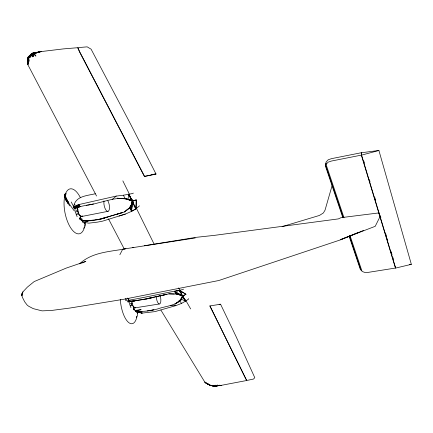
<?xml version="1.0" encoding="UTF-8"?>
<svg xmlns="http://www.w3.org/2000/svg" width="433" height="433" viewBox="0 0 433 433"><rect width="100%" height="100%" fill="white"/><g stroke="black" fill="none" stroke-linecap="round" stroke-linejoin="round"><path stroke-width="0.65" d="M36.886 52.729L34.949 52.631L31.798 53.546L29.568 56.149L31.463 53.746L36.957 52.263L31.457 53.925L28.15 57.075L28.123 59.954L28.399 56.82L31.457 53.925L39.354 51.868L32.221 53.865L32.194 56.902L32.832 53.73L39.354 51.868L31.798 53.546L28.15 57.075L27.615 64.246L96.543 196.003M325.389 164.594L325.362 165.893L342.779 217.469M325.621 163.106L325.578 165.081L343.331 217.712M344.019 217.804L326.049 164.426L326.103 162.045L328.187 159.782L331.505 158.651L361.301 152.735L361.69 154.024M80.711 218.984L80.424 219.84L79.818 218.362L81.864 220.402L86.66 220.954L100.239 219.141L107.14 217.182C99.027 219.683 90.362 221.82 81.864 220.402L82.021 219.082L80.105 218.919L81.864 220.402L82.844 222.183L88.835 223.157L97.344 222.151L102.632 221.133L125.391 214.064L131.502 211.38L136.043 208.776L136.271 199.851L132.06 201.047C121.408 195.337 109.089 200.338 98.215 202.844C90.427 205.253 81.653 205.274 74.281 208.625L73.583 207.347C74.752 196.117 86.443 195.84 95.33 193.746M74.14 206.26L75.066 207.964L79.732 206.806L79.802 206.498L78.774 204.587L74.14 206.26L74.866 208.121L78.709 206.914L78.774 204.587L116.277 196.073L123.421 195.218L133.12 193.427L133.223 193.075M129.023 298.867L128.514 298.618L128.136 300.691L128.747 301.649L129.705 301.628L129.732 300.697M38.293 52.036L31.457 53.925L28.156 57.264L27.598 63.938L28.021 63.505L28.096 61.129M80.289 217.003L80.706 216.7L80.565 216.202L79.737 218.595L80.424 219.84L80.478 218.616M188.723 298.586L188.669 298.986L185.578 301.146L181.454 303.446L175.814 305.644L154.884 311.636L142.051 313.097L135.935 311.338C143.339 311.803 150.857 310.862 157.98 308.832C166.256 305.774 178.602 305.887 182.856 296.594L182.298 295.512L180.934 295.284L181.887 295.117M39.354 51.868L31.75 53.941L29.466 57.416L28.156 57.264L27.615 64.246L28.069 64.441L28.405 57.389L31.463 53.746L35.836 52.463L31.798 53.546L30.359 55.787L32.28 53.329L34.283 52.761L36.875 52.831M133.921 306.791L133.516 309.081L134.111 309.996L133.829 307.306L134.051 308.193M130.279 208.95L131.508 204.89L129.716 207.829L131.502 211.38L136.043 208.776L136.271 199.851L132.417 201.264L130.279 208.95L132.655 200.495M21.802 295.761L21.921 293.639L21.802 295.761L21.996 295.452L21.65 295.236L22.922 291.847L27.403 287.095L34.18 281.569L66.244 268.087L85.831 261.397L81.626 263.145M132.292 199.797L132.06 201.047L130.506 200.36L132.563 200.82L131.502 211.38L132.633 200.49M181.454 303.446L179.911 300.811L179.993 300.112L182.856 296.594L182.715 295.371L182.114 297.336L182.564 296.275L185.979 294.272L179.322 290.256C162.483 293.45 145.732 297.233 128.834 300.253L129.705 301.628L130.149 301.557L129.343 301.049L134.317 300.919L146.987 298.884L168.848 293.85L174.272 294.067M82.844 222.183L83.039 220.538L82.275 221.149L82.422 220.467M182.856 296.594L185.578 301.146L182.65 295.88L179.376 294.619L176.036 294.137L174.461 291.42L179.322 290.256L185.979 294.272L182.65 295.88L181.947 297.725L182.661 295.55L181.33 299.165L179.911 300.811L174.905 304.112C177.985 302.196 181.313 299.853 182.564 296.275L181.806 298.061L182.493 295.49M183.316 289.092L183.262 289.488L179.322 290.256L185.21 300.978L182.596 296.026M27.598 63.938L28.031 61.096M80.262 219.547L80.056 217.669L80.506 218.005M80.874 215.618L80.706 216.7L81.285 216.148M129.651 199.418L129.516 199.932L132.368 200.901L128.801 194.152L127.957 199.591L132.141 200.333L129.651 199.418L128.698 199.786L125.943 198.482L127.957 199.591L132.368 200.901L135.61 208.944M153.856 309.985L153.737 309.725L148.752 310.786L152.703 310.169M78.378 206.947L78.774 204.587L74.72 207.326L79.732 206.806L80.733 206.335L79.802 206.498M133.694 308.047L133.553 308.821L133.986 309.427L133.694 308.047L133.516 309.081L135.637 310.883L136.427 312.106L142.051 313.097L140.828 311.516L135.637 310.883L141.142 309.655L135.107 310.434L136.427 312.106M128.893 301.628L129.748 300.231L128.747 301.649L128.931 300.616L128.747 301.649L128.136 300.691L128.893 301.628L134.317 300.919L129.705 301.628M28.226 59.954L28.892 56.501L28.399 56.82M119.27 198.379L117.354 198.206L125.234 198.861L127.957 199.591L127.643 199.126M131.789 203.445L130.517 209.426L132.417 201.264L128.801 194.152M132.027 202.606L130.517 209.426L131.589 204.127L129.878 207.207L131.508 204.89M125.391 198.222L125.234 198.861L123.421 195.218M28.021 63.505L28.313 62.357M22.608 293.049L22.922 291.847M139.48 205.827L136.043 208.776L134.306 205.718M132.568 200.679L132.244 201.848L132.612 200.549M332.084 185.643L325.031 210.173L323.375 212.955L319.467 215.434L282.083 226.665M132.363 201.448L132.482 201.026M36.042 53.048L34.283 52.761L32.903 53.107L32.28 55.045L32.28 53.329L34.949 52.631M81.621 220.262L82.021 219.082L79.737 218.595L80.316 219.206M74.6 207.699L74.281 208.625L74.833 207.023M80.451 216.543L80.565 216.202M209.967 305.904L245.814 378.87L246.837 380.472L253.478 379.064L254.793 377.679L235.904 336.214L220.57 304.226L209.81 305.952L246.696 380.51L221.561 385.294L215.109 386.117L214.92 385.375L215.661 386.052L215.943 385.251L215.374 386.084L214.633 386.149L210.378 385.462L205.063 382.512L160.876 310.044M128.282 300.919L128.79 301.395M151.907 174.548L155.837 174.077L144.406 176.453L79.667 52.177L78.303 49.183L78.59 48.518M181.876 297.498L180.913 299.295L181.227 299.43M119.854 254.75L122.723 249.186L195.207 237.982M69.702 205.859L65.951 200.046L66.341 198.709L65.48 199.001L65.951 200.046L66.806 199.754L68.82 203.061L66.341 198.709L65.123 198.022L65.724 196.809L65.54 194.579L66.049 193.594L64.95 194.044L64.685 194.872L64.869 197.102L65.724 196.809C67.315 201.962 70.99 206.243 74.027 210.579M380.001 216.711L375.211 226.318L340.755 239.557L358.676 232.332M32.221 53.865L30.229 57.313L31.75 53.941L33.541 53.551L35.874 55.998L34.093 53.411L33.173 53.649L33.33 56.636L32.832 53.73L41.173 51.57L63.326 48.907L77.675 47.711L78.303 49.183M181.784 295.079L180.631 295.176L180.079 294.375L179.998 294.949L175.333 292.919L182.298 295.512M64.869 197.102L65.578 195.954L64.723 196.246L65.524 195.196L64.669 195.494L65.54 194.579L64.685 194.872L65.637 194.098L64.782 194.39L66.049 193.594M179.911 300.811L181.081 299.046L185.578 301.146L182.878 296.085M73.745 207.645L73.583 207.347L74.362 208.397L73.881 207.45M77.079 205.199L75.066 207.964L76.23 207.331M28.854 57.437L31.75 53.941L28.854 57.437L29 61.313L28.405 57.389M326.049 164.426L328.138 162.164L331.467 161.033L361.349 155.128L361.301 152.735M96.034 219.71L101.441 218.903L124.341 212.002L130.918 206.779M214.167 385.63L214.248 386.133L218.151 385.549M112.147 199.467L116.277 196.073M124.341 212.002L128.39 208.858M126.506 210.308L126.057 210.649L129.716 207.829M136.26 317.384L137.396 315.543L137.315 312.41M79.51 263.881C92.045 252.082 109.895 251.714 125.895 248.742M178.656 301.633L175.522 303.69M215.661 386.052L217.463 385.056L215.374 386.084L221.561 385.294M74.866 208.121L75.954 207.526M78.129 206.33L79.764 205.431M77.978 206.389L79.726 205.448M83.515 228.283C85.647 227.109 85.301 224.013 84.473 222.102M130.349 207.64L132.081 206.801M133.819 205.962L134.972 205.404M127.573 199.489L127.995 199.288L131.816 200.468L132.06 201.047L129.516 199.932M133.483 301.027L135.269 300.767M143.864 299.246L152.438 297.628M363.476 230.475L340.955 239.703L218.762 280.524L123.622 299.295L69.984 308.031L51.581 310.456L42.061 310.867L33.238 308.637L28.583 306.18L27.192 305.097L24.708 301.866L22.354 297.249L21.845 295.149M65.123 198.022L65.978 197.724M66.714 201.415L67.57 201.123L65.951 200.046L67.97 203.353L65.48 199.001M178.824 300.859L181.238 300.037M119.097 216.018L125.391 214.064M115.319 214.719L121.792 212.765M86.232 205.377L87.466 205.004M214.514 385.462L215.282 385.273M101.354 218.681L122.333 212.608M147.123 310.986L148.795 310.504M361.571 155.122L378.907 150.484L411.35 264.341L395.659 268.07L361.571 155.122L361.528 152.719L378.907 150.484M37.747 52.463L41.173 51.57L33.173 53.649L35.874 55.998M33.173 53.649L34.976 53.183M160.248 295.831L166.424 294.402M148.167 298.342L166.943 294.288M156.01 174.001L144.579 176.377L79.861 52.09L77.864 47.63L87.185 46.851L91.109 49.194L131.134 125.137L156.01 174.001L152.075 174.472M210.378 385.462L214.248 386.133L209.978 385.294L208.23 384.223L210.378 385.462L213.994 386.041L216.386 385.554M76.289 210.351L78.303 209.945M81.956 216.435L108.098 211.32M75.981 211.829L77.918 211.45M215.612 385.5L213.945 385.814L215.758 385.549M151.247 297.904L145.851 299.062M214.633 386.149L218.281 385.554L215.109 386.117L213.074 385.554L214.633 386.149L211.515 385.624M132.52 247.665L133.846 247.449M144.449 245.727L196.144 237.333L214.395 235.363L338.39 218.892L341.08 217.647L378.853 212.922M130.273 303.43L132.162 303.122M134.842 307.885L159.187 304.009M395.351 266.225L395.448 268.049L368.288 272.357L364.987 272.46L362.096 271.491L350.043 235.693M143.171 299.495L135.383 300.578M212.165 385.624L213.994 386.041L216.624 385.63M129.343 301.049L130.631 301.476L134.317 300.919M214.979 385.327L215.639 385.235M212.138 385.522L213.994 386.041L217.658 385.57M141.18 311.733L142.046 311.625L135.637 310.883L140 312.734M215.374 386.084L217.712 385.792M78.709 206.914L75.596 207.234L78.774 204.587L79.732 206.806M409.374 264.498L411.35 264.341M219.103 304.329L220.57 304.226M84.072 223.136L84.83 223.114L84.089 222.454M86.053 221.074L87.683 221.041L81.864 220.402M82.275 221.149L87.683 221.041L86.66 220.954M176.675 291.003L177.925 291.036M87.504 220.879L88.733 220.906M219.25 385.218L220.105 385.251M168.848 293.85L177.617 294.007L175.544 293.282L179.998 294.949L175.544 293.282M170.299 305.4L175.814 305.644M118.344 198.303L123.264 198.698M132.141 200.333L129.981 200.133L131.497 200.788M35.084 53.037L33.763 52.88L35.419 53.465M135.637 310.883L139.832 311.484L142.051 313.097L136.79 311.37M21.986 294.207L22.294 294.256M210.941 385.354L207.553 384.006L204.955 382.106L205.063 382.512L209.978 385.294M35.235 53.508L33.303 52.994L33.471 54.661L32.903 53.107M65.199 193.887L65.957 194.357M212.792 385.619L213.994 386.041M181.405 295.452L175.333 292.919L180.631 295.176M181.465 292.881L180.339 292.389L181.438 293.081M205.518 382.864L209.134 384.542M73.886 206.503L74.357 206.757M182.174 295.728L174.461 291.42L182.65 295.88L179.322 290.256M204.955 382.106L205.984 382.745M207.017 383.384L209.664 384.834M139.507 311.473L142.051 313.097L140.828 311.516M128.834 300.253L130.631 301.476M131.616 304.724L133.84 307.062M128.276 302.423L125.538 298.532M78.027 213.729L80.668 216.646M74.682 204.203L74.974 204.565M132.016 200.76L136.043 208.776M178.921 290.408L180.523 292.713M125.37 299.76L125.987 300.735M131.816 200.468L128.731 194.596L132.368 200.901M178.613 287.929L179.619 289.677M185.308 299.593L190.661 308.918M128.731 194.596L132.417 201.264M71.25 202.011L73.751 206.812M108.494 218.849L124.298 249.067M130.144 199.553L130.739 200.76M131.637 202.568L132.281 203.867M122.842 180.87L129.131 193.594M132.125 199.645L133.727 202.882M136.162 207.813L154.332 244.537M88.186 205.036L93.544 203.97M133.553 308.821L133.97 309.784M76.094 214.221L77.117 216.668M130.084 305.563L130.95 307.684M127.692 298.056L128.341 299.696M80.105 218.919L80.424 219.84M349.35 235.563L361.192 270.663M349.204 236.494L360.337 269.445M363.817 161.092L364.397 163.019M369.43 179.722L370.015 181.649M374.659 197.069L375.627 200.284M380.271 215.688L380.851 217.61M385.478 232.97L386.447 236.169M387.216 238.729L387.795 240.651M391.075 251.535L392.038 254.734M392.812 257.294L393.391 259.215M361.349 155.128L395.448 268.049M28.069 64.441L27.777 61.14L28.221 61.286L28.15 57.075M379.162 213.063L379.205 214.265M107.839 200.723A6.441 2.555 78.5 0 1 109.284 209.523A6.441 2.555 78.5 0 1 105.701 209.675A6.441 2.555 78.5 0 1 104.007 200.89M82.681 215.861A6.381 2.701 78.3 0 1 79.271 214.546A6.381 2.701 78.3 0 1 77.615 207.212M135.534 307.749A5.824 2.252 81.1 0 1 131.941 301.622M160.026 295.263A5.873 2.122 81 0 1 159.615 303.993A5.873 2.122 81 0 1 156.297 296.475M84.451 227.385A22.938 9.84 78.3 0 1 69.854 226.464A22.938 9.84 78.3 0 1 65.432 193.984A22.938 9.84 78.3 0 1 80.408 197.67M85.312 222.351A22.938 9.84 78.3 0 1 84.738 226.248M78.064 211.634A3.399 1.451 78.3 0 1 76.3 213.972A3.399 1.451 78.3 0 1 75.088 208.614A3.399 1.451 78.3 0 1 77.604 209.594M137.007 316.382A20.936 8.195 81.2 0 1 127.859 321.784A20.936 8.195 81.2 0 1 120.293 299.344M137.559 312.112A20.936 8.195 81.2 0 1 137.45 313.411M131.778 303.024A3.101 1.212 81.2 0 1 130.42 305.584A3.101 1.212 81.2 0 1 129.343 300.735M131.367 301.179A3.101 1.212 81.2 0 1 131.627 302.066"/></g></svg>
